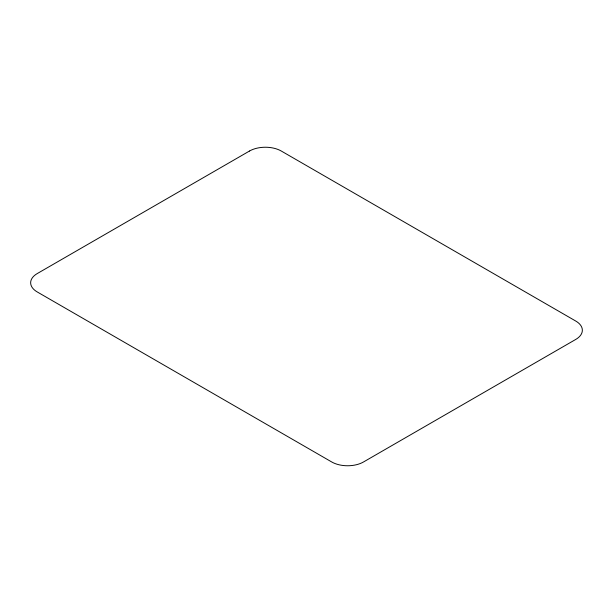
<?xml version="1.0" encoding="UTF-8"?>
<svg xmlns="http://www.w3.org/2000/svg" width="613" height="613" viewBox="0 0 613 613"><rect width="100%" height="100%" fill="white"/><g stroke="black" fill="none" stroke-linecap="round" stroke-linejoin="round"><path stroke-width="0.92" d="M249.468 151.043L37.24 273.574A22.512 12.996 0 0 0 37.24 291.949L331.702 461.957A22.512 12.996 0 0 0 363.532 461.957L575.76 339.426A22.512 12.996 0 0 0 575.76 321.051L281.298 151.043A22.512 12.996 0 0 0 249.468 151.043"/></g></svg>
